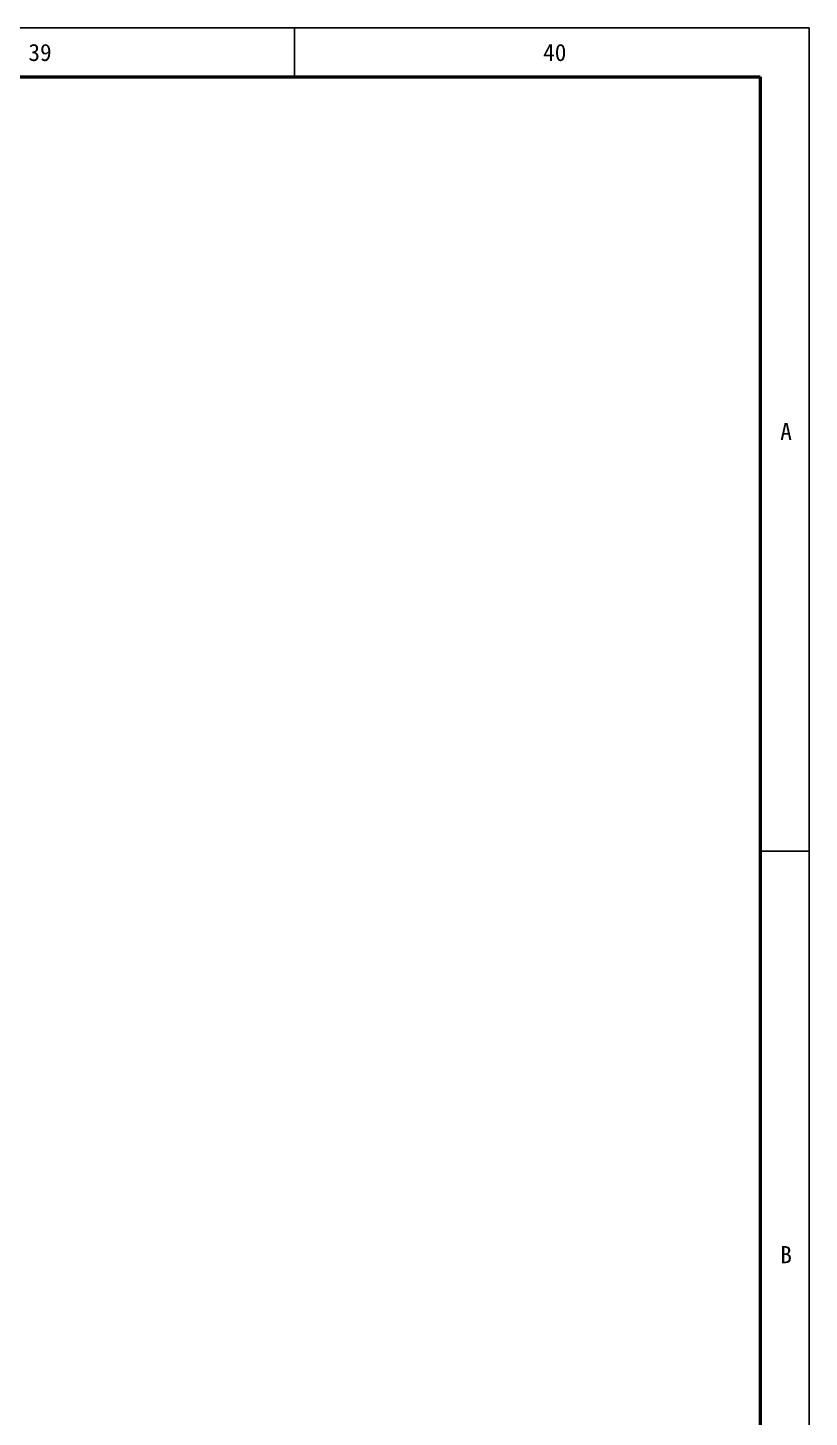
# Model space of a CAD drawing. Header units: millimetres. Extents: x 1543 to 5748, y 1576 to 2417.
# Drawn here: x 5588.8 to 5748.4, y 2133.4 to 2417.3 of the extents above; entities that cross this region are included whole.
import ezdxf

# ---------------------------------------------------------------- set-up
doc = ezdxf.new("R2010")
doc.units = ezdxf.units.MM
doc.layers.get('0').update_dxf_attribs({"lineweight": 25})
doc.layers.add('图框层', color=7, linetype='Continuous', lineweight=25)
doc.styles.get("Standard").update_dxf_attribs({"font": ''})
doc.styles.get('Standard').set_extended_font_data('SimSun')

# ---------------------------------------------------------------- blocks, each defined once
blk = doc.blocks.new('ZwmFrameMain_A0X5^_^分区图框^_^landscape')
at = {"color": 3}
for p, q in [((4074.88, 831), (4074.88, 821)), ((4170, 662.8), (4180, 662.8))]:
    blk.add_line(p, q, dxfattribs=at)
at = {"lineweight": 50}
for p, q in [((0, 821), (4170, 821)), ((4170, 821), (4170, 0))]:
    blk.add_line(p, q, dxfattribs=at)
at = {"layer": '图框层', "color": 1}
for p, q in [((-25, 831), (4180, 831)), ((4180, 831), (4180, -10))]:
    blk.add_line(p, q, dxfattribs=at)
at = {"color": 3, "char_height": 3.5, "attachment_point": 1}
for s, width, insert in [('39', 5.7094, (4020.53, 827.71)), ('40', 5.7094, (4125.65, 827.71)), ('A', 3.8442, (4174.09, 750.28)), ('B', 3.8442, (4174.09, 582.08))]:
    blk.add_mtext_dynamic_manual_height_columns(s, width=width, gutter_width=1, heights=[0], dxfattribs=dict(at, insert=insert))

msp = doc.modelspace()

# ---------------------------------------------------------------- block references
at = {"layer": '图框层', "lineweight": -3}
msp.add_blockref('ZwmFrameMain_A0X5^_^分区图框^_^landscape', (1568.4, 1586.27), dxfattribs=at)

doc.saveas('drawing.dxf')
